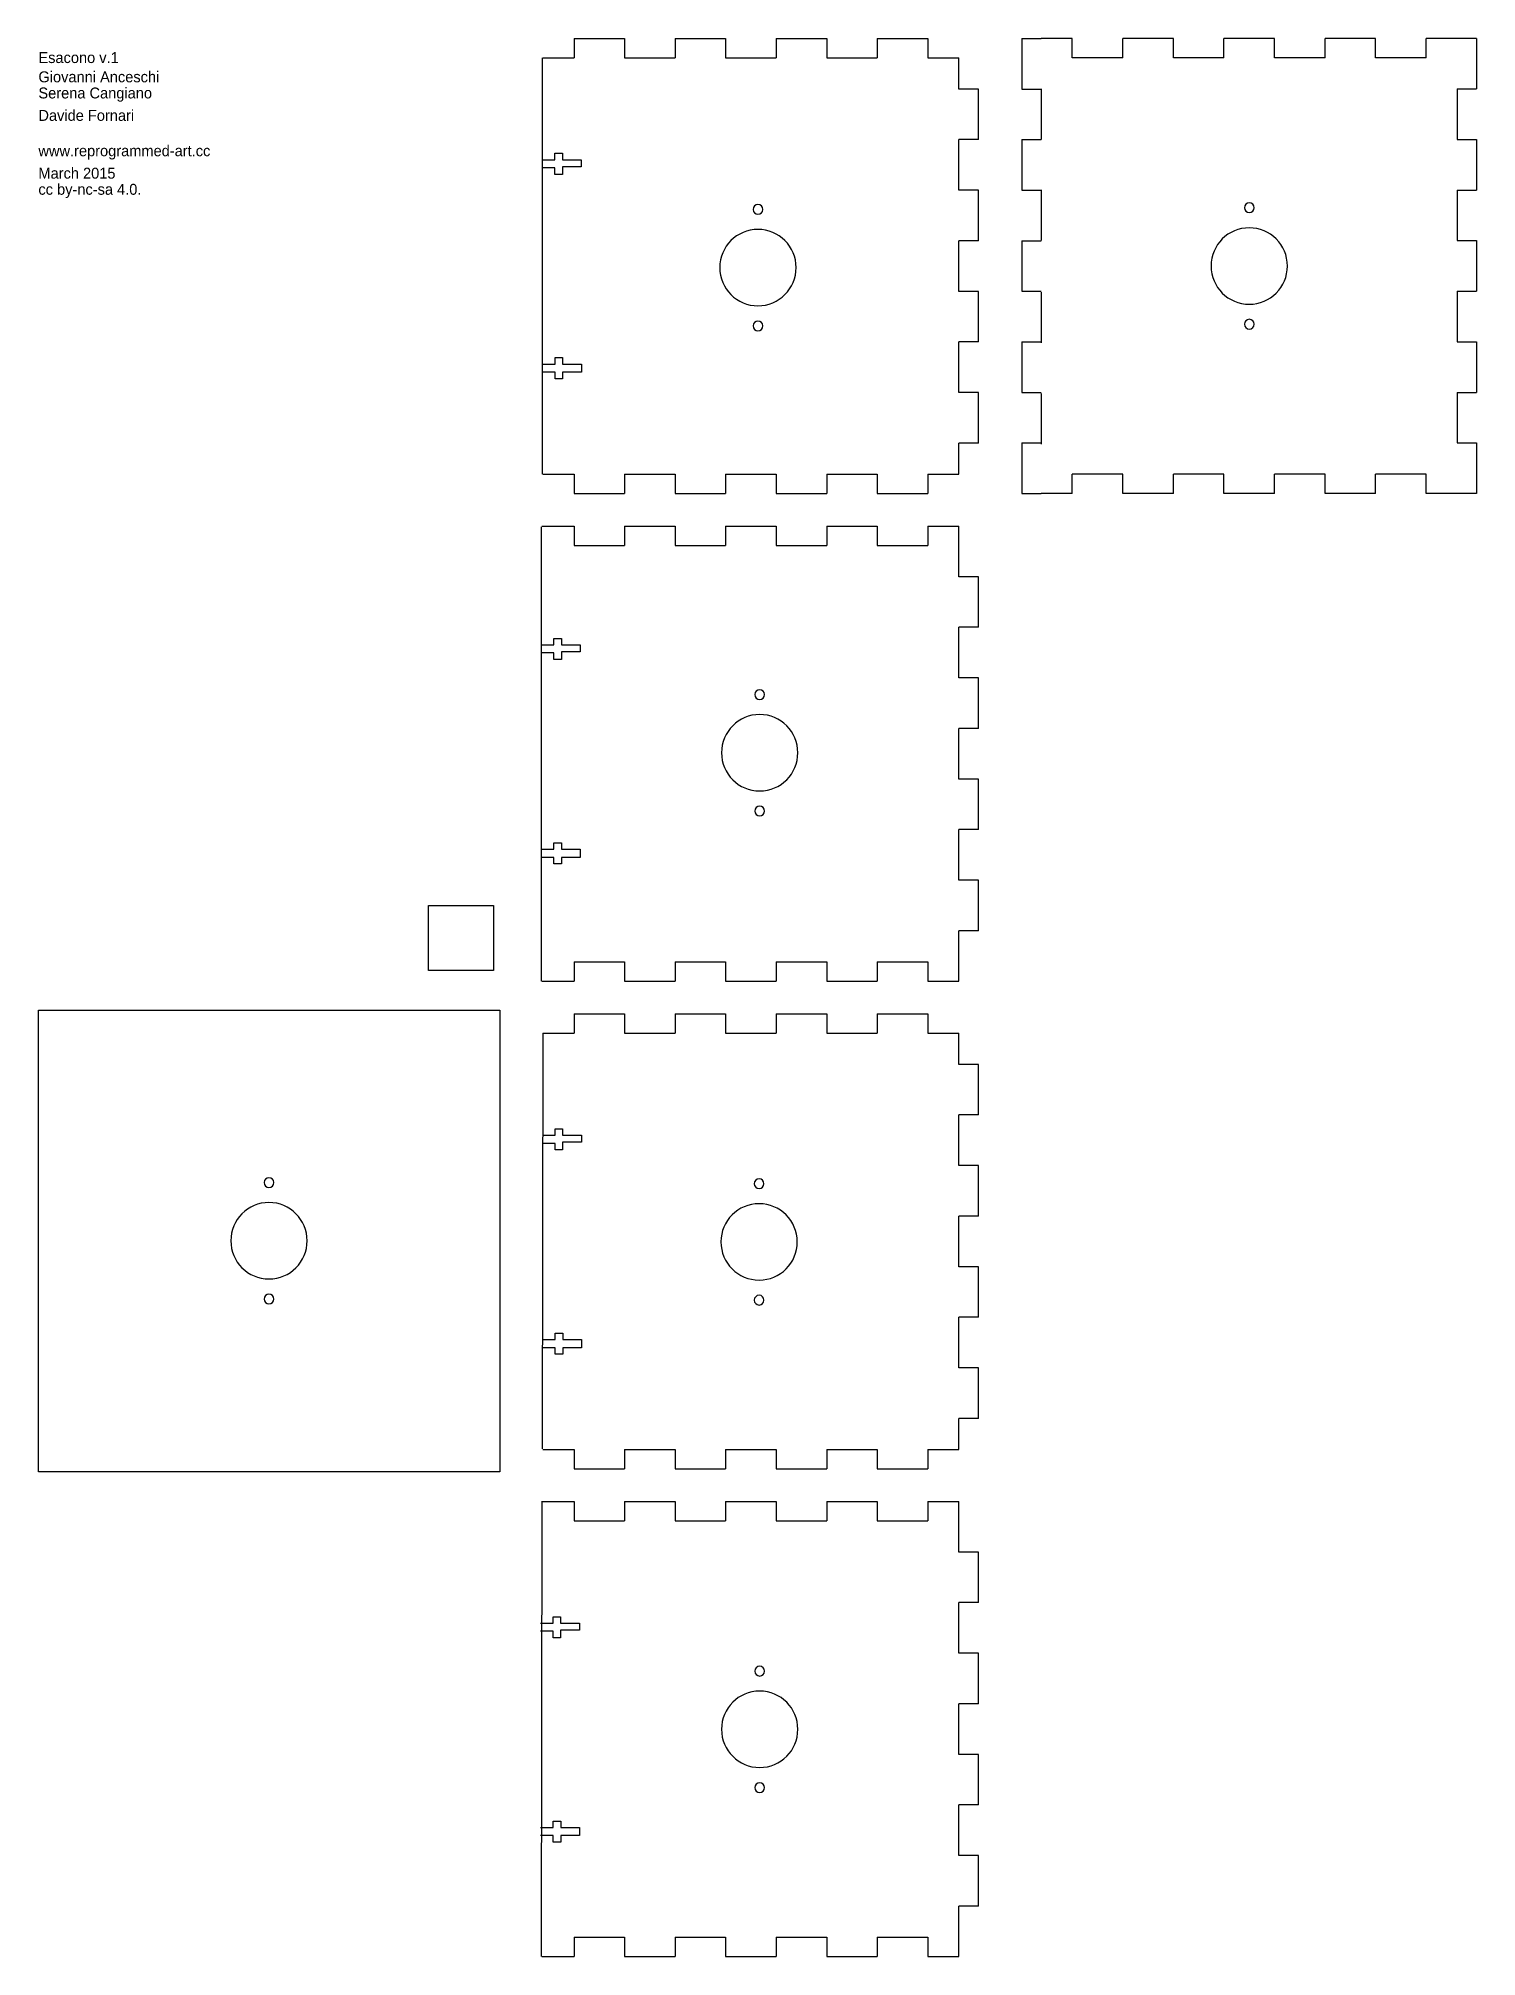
# Model space of a CAD drawing. Extents: x 11 to 453, y 10 to 600.
import ezdxf

# ---------------------------------------------------------------- set-up
doc = ezdxf.new("R2010")
doc.units = 0
doc.header["$MEASUREMENT"] = 0
doc.layers.add('LIVELLO_1', color=7, linetype='CONTINUOUS')

msp = doc.modelspace()

# ---------------------------------------------------------------- linework, layer by layer
at = {"layer": 'LIVELLO_1', "color": 7}
for points in [[(175.56, 600), (175.56, 594)], [(175.56, 600), (191.11, 600)], [(191.11, 600), (191.11, 594)], [(206.67, 600), (206.67, 594)], [(206.67, 600), (222.22, 600)], [(222.22, 600), (222.22, 594)], [(237.78, 600), (237.78, 594)], [(237.78, 600), (253.33, 600)], [(253.33, 600), (253.33, 594)], [(268.89, 600), (268.89, 594)], [(268.89, 600), (284.44, 600)], [(284.44, 600), (284.44, 594)], [(313.31, 600.01), (319.31, 600.01)], [(313.31, 600.01), (313.31, 584.45)], [(328.87, 600.04), (319.31, 600.04)], [(328.87, 594.04), (328.87, 600.04)], [(359.98, 600.04), (344.42, 600.04)], [(344.42, 594.04), (344.42, 600.04)], [(359.98, 594.04), (359.98, 600.04)], [(391.09, 600.04), (375.53, 600.04)], [(375.53, 594.04), (375.53, 600.04)], [(391.09, 594.04), (391.09, 600.04)], [(422.2, 600.04), (406.65, 600.04)], [(406.65, 594.04), (406.65, 600.04)], [(422.2, 594.04), (422.2, 600.04)], [(453.31, 600.04), (437.76, 600.04)], [(437.76, 594.04), (437.76, 600.04)], [(453.31, 600.04), (453.31, 584.48)], [(165.81, 594.08), (165.81, 466)], [(166, 594), (175.56, 594)], [(191.11, 594), (206.67, 594)], [(222.22, 594), (237.78, 594)], [(253.33, 594), (268.89, 594)], [(284.44, 594), (294, 594)], [(294, 584.44), (294, 594)], [(344.42, 594.04), (328.87, 594.04)], [(375.53, 594.04), (359.98, 594.04)], [(406.65, 594.04), (391.09, 594.04)], [(437.76, 594.04), (422.2, 594.04)], [(300, 584.44), (294, 584.44)], [(300, 568.89), (300, 584.44)], [(313.31, 584.45), (319.31, 584.45)], [(319.31, 584.52), (319.31, 568.96)], [(447.31, 584.48), (453.31, 584.48)], [(447.31, 584.48), (447.31, 568.93)], [(294, 553.33), (294, 568.89)], [(300, 568.89), (294, 568.89)], [(313.31, 568.89), (319.31, 568.89)], [(313.31, 568.89), (313.31, 553.34)], [(447.31, 568.93), (453.31, 568.93)], [(453.31, 568.93), (453.31, 553.37)], [(300, 553.33), (294, 553.33)], [(300, 537.78), (300, 553.33)], [(313.31, 553.34), (319.31, 553.34)], [(319.31, 553.41), (319.31, 537.85)], [(447.31, 553.37), (453.31, 553.37)], [(447.31, 553.37), (447.31, 537.82)], [(294, 522.22), (294, 537.78)], [(300, 537.78), (294, 537.78)], [(313.31, 537.78), (319.31, 537.78)], [(313.31, 537.78), (313.31, 522.23)], [(447.31, 537.82), (453.31, 537.82)], [(453.31, 537.82), (453.31, 522.26)], [(300, 522.22), (294, 522.22)], [(300, 506.67), (300, 522.22)], [(313.31, 522.23), (319.31, 522.23)], [(319.31, 521.94), (319.31, 506.39)], [(447.31, 522.26), (453.31, 522.26)], [(447.31, 522.26), (447.31, 506.71)], [(294, 491.11), (294, 506.67)], [(300, 506.67), (294, 506.67)], [(313.31, 506.67), (319.31, 506.67)], [(313.31, 506.67), (313.31, 491.12)], [(447.31, 506.71), (453.31, 506.71)], [(453.31, 506.71), (453.31, 491.15)], [(300, 491.11), (294, 491.11)], [(300, 475.56), (300, 491.11)], [(313.31, 491.12), (319.31, 491.12)], [(319.31, 490.83), (319.31, 475.27)], [(447.31, 491.15), (453.31, 491.15)], [(447.31, 491.15), (447.31, 475.59)], [(294, 466), (294, 475.56)], [(300, 475.56), (294, 475.56)], [(313.31, 475.63), (319.31, 475.63)], [(313.31, 475.63), (313.31, 460.07)], [(447.31, 475.59), (453.31, 475.59)], [(453.31, 475.59), (453.31, 460.04)], [(166, 466), (175.56, 466)], [(175.56, 466), (175.56, 460)], [(191.11, 466), (191.11, 460)], [(191.11, 466), (206.67, 466)], [(206.67, 466), (206.67, 460)], [(222.22, 466), (222.22, 460)], [(222.22, 466), (237.78, 466)], [(237.78, 466), (237.78, 460)], [(253.33, 466), (253.33, 460)], [(253.33, 466), (268.89, 466)], [(268.89, 466), (268.89, 460)], [(284.44, 466), (284.44, 460)], [(284.44, 466), (294, 466)], [(344.42, 466.04), (328.87, 466.04)], [(328.87, 460.04), (328.87, 466.04)], [(344.42, 460.04), (344.42, 466.04)], [(375.53, 466.04), (359.98, 466.04)], [(359.98, 460.04), (359.98, 466.04)], [(375.53, 460.04), (375.53, 466.04)], [(406.65, 466.04), (391.09, 466.04)], [(391.09, 460.04), (391.09, 466.04)], [(406.65, 460.04), (406.65, 466.04)], [(437.76, 466.04), (422.2, 466.04)], [(422.2, 460.04), (422.2, 466.04)], [(437.76, 460.04), (437.76, 466.04)], [(175.56, 460), (191.11, 460)], [(206.67, 460), (222.22, 460)], [(237.78, 460), (253.33, 460)], [(268.89, 460), (284.44, 460)], [(313.31, 460.07), (319.31, 460.07)], [(328.87, 460.04), (319.31, 460.04)], [(359.98, 460.04), (344.42, 460.04)], [(391.09, 460.04), (375.53, 460.04)], [(422.2, 460.04), (406.65, 460.04)], [(453.31, 460.04), (437.76, 460.04)], [(165.46, 449.8), (165.46, 310)], [(165.64, 450), (175.56, 450)], [(175.56, 450), (175.56, 444)], [(191.11, 450), (191.11, 444)], [(191.11, 450), (206.67, 450)], [(206.67, 450), (206.67, 444)], [(222.22, 450), (222.22, 444)], [(222.22, 450), (237.78, 450)], [(237.78, 450), (237.78, 444)], [(253.33, 450), (253.33, 444)], [(253.33, 450), (268.89, 450)], [(268.89, 450), (268.89, 444)], [(284.44, 450), (284.44, 444)], [(284.44, 450), (294, 450)], [(294, 434.44), (294, 450)], [(175.56, 444), (191.11, 444)], [(206.67, 444), (222.22, 444)], [(237.78, 444), (253.33, 444)], [(268.89, 444), (284.44, 444)], [(300, 434.44), (294, 434.44)], [(300, 418.89), (300, 434.44)], [(294, 403.33), (294, 418.89)], [(300, 418.89), (294, 418.89)], [(300, 403.33), (294, 403.33)], [(300, 387.78), (300, 403.33)], [(294, 372.22), (294, 387.78)], [(300, 387.78), (294, 387.78)], [(300, 372.22), (294, 372.22)], [(300, 356.67), (300, 372.22)], [(294, 341.11), (294, 356.67)], [(300, 356.67), (294, 356.67)], [(300, 341.11), (294, 341.11)], [(300, 325.56), (300, 341.11)], [(150.79, 313.33), (130.79, 313.33), (130.79, 333.33), (150.79, 333.33), (150.79, 313.33)], [(294, 310), (294, 325.56)], [(300, 325.56), (294, 325.56)], [(175.56, 316), (175.56, 310)], [(175.56, 316), (191.11, 316)], [(191.11, 316), (191.11, 310)], [(206.67, 316), (206.67, 310)], [(206.67, 316), (222.22, 316)], [(222.22, 316), (222.22, 310)], [(237.78, 316), (237.78, 310)], [(237.78, 316), (253.33, 316)], [(253.33, 316), (253.33, 310)], [(268.89, 316), (268.89, 310)], [(268.89, 316), (284.44, 316)], [(284.44, 316), (284.44, 310)], [(165.64, 310), (175.56, 310)], [(191.11, 310), (206.67, 310)], [(222.22, 310), (237.78, 310)], [(253.33, 310), (268.89, 310)], [(284.44, 310), (294, 310)], [(152.73, 159.08), (10.73, 159.08), (10.73, 301.08), (152.73, 301.08), (152.73, 159.08)], [(175.56, 300), (175.56, 294)], [(175.56, 300), (191.11, 300)], [(191.11, 300), (191.11, 294)], [(206.67, 300), (206.67, 294)], [(206.67, 300), (222.22, 300)], [(222.22, 300), (222.22, 294)], [(237.78, 300), (237.78, 294)], [(237.78, 300), (253.33, 300)], [(253.33, 300), (253.33, 294)], [(268.89, 300), (268.89, 294)], [(268.89, 300), (284.44, 300)], [(284.44, 300), (284.44, 294)], [(166, 294), (165.81, 166.16)], [(166, 294), (175.56, 294)], [(191.11, 294), (206.67, 294)], [(222.22, 294), (237.78, 294)], [(253.33, 294), (268.89, 294)], [(284.44, 294), (294, 294)], [(294, 284.44), (294, 294)], [(300, 284.44), (294, 284.44)], [(300, 268.89), (300, 284.44)], [(294, 253.33), (294, 268.89)], [(300, 268.89), (294, 268.89)], [(300, 253.33), (294, 253.33)], [(300, 237.78), (300, 253.33)], [(294, 222.22), (294, 237.78)], [(300, 237.78), (294, 237.78)], [(300, 222.22), (294, 222.22)], [(300, 206.67), (300, 222.22)], [(294, 191.11), (294, 206.67)], [(300, 206.67), (294, 206.67)], [(300, 191.11), (294, 191.11)], [(300, 175.56), (300, 191.11)], [(294, 166), (294, 175.56)], [(300, 175.56), (294, 175.56)], [(166, 166), (175.56, 166)], [(175.56, 166), (175.56, 160)], [(191.11, 166), (191.11, 160)], [(191.11, 166), (206.67, 166)], [(206.67, 166), (206.67, 160)], [(222.22, 166), (222.22, 160)], [(222.22, 166), (237.78, 166)], [(237.78, 166), (237.78, 160)], [(253.33, 166), (253.33, 160)], [(253.33, 166), (268.89, 166)], [(268.89, 166), (268.89, 160)], [(284.44, 166), (284.44, 160)], [(284.44, 166), (294, 166)], [(175.56, 160), (191.11, 160)], [(206.67, 160), (222.22, 160)], [(237.78, 160), (253.33, 160)], [(268.89, 160), (284.44, 160)], [(165.65, 150.07), (165.46, 10)], [(165.64, 150), (175.56, 150)], [(175.56, 150), (175.56, 144)], [(191.11, 150), (191.11, 144)], [(191.11, 150), (206.67, 150)], [(206.67, 150), (206.67, 144)], [(222.22, 150), (222.22, 144)], [(222.22, 150), (237.78, 150)], [(237.78, 150), (237.78, 144)], [(253.33, 150), (253.33, 144)], [(253.33, 150), (268.89, 150)], [(268.89, 150), (268.89, 144)], [(284.44, 150), (284.44, 144)], [(284.44, 150), (294, 150)], [(294, 134.44), (294, 150)], [(175.56, 144), (191.11, 144)], [(206.67, 144), (222.22, 144)], [(237.78, 144), (253.33, 144)], [(268.89, 144), (284.44, 144)], [(300, 134.44), (294, 134.44)], [(300, 118.89), (300, 134.44)], [(294, 103.33), (294, 118.89)], [(300, 118.89), (294, 118.89)], [(300, 103.33), (294, 103.33)], [(300, 87.78), (300, 103.33)], [(294, 72.22), (294, 87.78)], [(300, 87.78), (294, 87.78)], [(300, 72.22), (294, 72.22)], [(300, 56.67), (300, 72.22)], [(294, 41.11), (294, 56.67)], [(300, 56.67), (294, 56.67)], [(300, 41.11), (294, 41.11)], [(300, 25.56), (300, 41.11)], [(294, 10), (294, 25.56)], [(300, 25.56), (294, 25.56)], [(175.56, 16), (175.56, 10)], [(175.56, 16), (191.11, 16)], [(191.11, 16), (191.11, 10)], [(206.67, 16), (206.67, 10)], [(206.67, 16), (222.22, 16)], [(222.22, 16), (222.22, 10)], [(237.78, 16), (237.78, 10)], [(237.78, 16), (253.33, 16)], [(253.33, 16), (253.33, 10)], [(268.89, 16), (268.89, 10)], [(268.89, 16), (284.44, 16)], [(284.44, 16), (284.44, 10)], [(165.64, 10), (175.56, 10)], [(191.11, 10), (206.67, 10)], [(222.22, 10), (237.78, 10)], [(253.33, 10), (268.89, 10)], [(284.44, 10), (294, 10)]]:
    msp.add_lwpolyline(points, dxfattribs=at)
at = {"layer": 'LIVELLO_1', "color": 250}
for points in [[(165.8, 562.71), (169.69, 562.71), (169.69, 564.71), (172.02, 564.71), (172.02, 562.71), (177.8, 562.71), (177.8, 560.56), (172.02, 560.56), (172.02, 558.21), (169.69, 558.21), (169.69, 560.21), (165.8, 560.21)], [(165.82, 499.85), (169.71, 499.85), (169.71, 501.85), (172.04, 501.85), (172.04, 499.85), (177.82, 499.85), (177.82, 497.35), (172.04, 497.35), (172.04, 495.35), (169.71, 495.35), (169.71, 497.35), (165.82, 497.35)], [(165.44, 413.49), (169.33, 413.49), (169.33, 415.49), (171.67, 415.49), (171.67, 413.49), (177.44, 413.49), (177.44, 411.34), (171.67, 411.34), (171.67, 408.99), (169.33, 408.99), (169.33, 410.99), (165.44, 410.99)], [(165.47, 350.63), (169.35, 350.63), (169.35, 352.63), (171.69, 352.63), (171.69, 350.63), (177.47, 350.63), (177.47, 348.13), (171.69, 348.13), (171.69, 346.13), (169.35, 346.13), (169.35, 348.13), (165.47, 348.13)], [(165.83, 262.64), (169.72, 262.64), (169.72, 264.64), (172.06, 264.64), (172.06, 262.64), (177.83, 262.64), (177.83, 260.5), (172.06, 260.5), (172.06, 258.14), (169.72, 258.14), (169.72, 260.14), (165.83, 260.14)], [(165.85, 199.79), (169.74, 199.79), (169.74, 201.79), (172.08, 201.79), (172.08, 199.79), (177.85, 199.79), (177.85, 197.29), (172.08, 197.29), (172.08, 195.29), (169.74, 195.29), (169.74, 197.29), (165.85, 197.29)], [(165.22, 112.57), (169.11, 112.57), (169.11, 114.57), (171.45, 114.57), (171.45, 112.57), (177.22, 112.57), (177.22, 110.42), (171.45, 110.42), (171.45, 108.07), (169.11, 108.07), (169.11, 110.07), (165.22, 110.07)], [(165.24, 49.71), (169.13, 49.71), (169.13, 51.71), (171.47, 51.71), (171.47, 49.71), (177.24, 49.71), (177.24, 47.21), (171.47, 47.21), (171.47, 45.21), (169.13, 45.21), (169.13, 47.21), (165.24, 47.21)]]:
    msp.add_lwpolyline(points, dxfattribs=at)
for points in [[(232.16, 548.92), (232.99, 548.92), (233.66, 548.24), (233.66, 547.42), (233.66, 546.59), (232.99, 545.92), (232.16, 545.92), (231.33, 545.92), (230.66, 546.59), (230.66, 547.42), (230.66, 548.24), (231.33, 548.92), (232.16, 548.92)], [(383.34, 549.43), (384.17, 549.43), (384.84, 548.76), (384.84, 547.93), (384.84, 547.11), (384.17, 546.43), (383.34, 546.43), (382.51, 546.43), (381.84, 547.11), (381.84, 547.93), (381.84, 548.76), (382.51, 549.43), (383.34, 549.43)], [(232.16, 517.77), (225.67, 517.77), (220.41, 523.03), (220.41, 529.52), (220.41, 536.01), (225.67, 541.27), (232.16, 541.27), (238.65, 541.27), (243.91, 536.01), (243.91, 529.52), (243.91, 523.03), (238.65, 517.77), (232.16, 517.77)], [(383.34, 541.77), (389.83, 541.77), (395.09, 536.51), (395.09, 530.02), (395.09, 523.53), (389.83, 518.27), (383.34, 518.27), (376.85, 518.27), (371.59, 523.53), (371.59, 530.02), (371.59, 536.51), (376.85, 541.77), (383.34, 541.77)], [(383.34, 510.62), (382.51, 510.62), (381.84, 511.29), (381.84, 512.12), (381.84, 512.95), (382.51, 513.62), (383.34, 513.62), (384.17, 513.62), (384.84, 512.95), (384.84, 512.12), (384.84, 511.29), (384.17, 510.62), (383.34, 510.62)], [(232.16, 510.1), (231.33, 510.1), (230.66, 510.77), (230.66, 511.6), (230.66, 512.43), (231.33, 513.1), (232.16, 513.1), (232.99, 513.1), (233.66, 512.43), (233.66, 511.6), (233.66, 510.77), (232.99, 510.1), (232.16, 510.1)], [(232.69, 399.7), (233.52, 399.7), (234.19, 399.03), (234.19, 398.2), (234.19, 397.37), (233.52, 396.7), (232.69, 396.7), (231.86, 396.7), (231.19, 397.37), (231.19, 398.2), (231.19, 399.03), (231.86, 399.7), (232.69, 399.7)], [(232.69, 368.55), (226.2, 368.55), (220.94, 373.81), (220.94, 380.3), (220.94, 386.79), (226.2, 392.05), (232.69, 392.05), (239.18, 392.05), (244.44, 386.79), (244.44, 380.3), (244.44, 373.81), (239.18, 368.55), (232.69, 368.55)], [(232.69, 360.88), (231.86, 360.88), (231.19, 361.56), (231.19, 362.38), (231.19, 363.21), (231.86, 363.88), (232.69, 363.88), (233.52, 363.88), (234.19, 363.21), (234.19, 362.38), (234.19, 361.56), (233.52, 360.88), (232.69, 360.88)], [(81.7, 249.6), (82.53, 249.6), (83.2, 248.93), (83.2, 248.1), (83.2, 247.27), (82.53, 246.6), (81.7, 246.6), (80.87, 246.6), (80.2, 247.27), (80.2, 248.1), (80.2, 248.93), (80.87, 249.6), (81.7, 249.6)], [(232.52, 249.24), (233.34, 249.24), (234.02, 248.57), (234.02, 247.74), (234.02, 246.92), (233.34, 246.24), (232.52, 246.24), (231.69, 246.24), (231.02, 246.92), (231.02, 247.74), (231.02, 248.57), (231.69, 249.24), (232.52, 249.24)], [(81.7, 218.45), (75.21, 218.45), (69.95, 223.71), (69.95, 230.2), (69.95, 236.69), (75.21, 241.95), (81.7, 241.95), (88.19, 241.95), (93.45, 236.69), (93.45, 230.2), (93.45, 223.71), (88.19, 218.45), (81.7, 218.45)], [(232.52, 218.1), (226.03, 218.1), (220.77, 223.36), (220.77, 229.85), (220.77, 236.34), (226.03, 241.6), (232.52, 241.6), (239, 241.6), (244.26, 236.34), (244.26, 229.85), (244.26, 223.36), (239, 218.1), (232.52, 218.1)], [(81.7, 210.78), (80.87, 210.78), (80.2, 211.45), (80.2, 212.28), (80.2, 213.11), (80.87, 213.78), (81.7, 213.78), (82.53, 213.78), (83.2, 213.11), (83.2, 212.28), (83.2, 211.45), (82.53, 210.78), (81.7, 210.78)], [(232.52, 210.43), (231.69, 210.43), (231.02, 211.1), (231.02, 211.93), (231.02, 212.76), (231.69, 213.43), (232.52, 213.43), (233.34, 213.43), (234.02, 212.76), (234.02, 211.93), (234.02, 211.1), (233.34, 210.43), (232.52, 210.43)], [(232.69, 99.32), (233.52, 99.32), (234.19, 98.65), (234.19, 97.82), (234.19, 96.99), (233.52, 96.32), (232.69, 96.32), (231.86, 96.32), (231.19, 96.99), (231.19, 97.82), (231.19, 98.65), (231.86, 99.32), (232.69, 99.32)], [(232.69, 68.17), (226.2, 68.17), (220.94, 73.43), (220.94, 79.92), (220.94, 86.41), (226.2, 91.67), (232.69, 91.67), (239.18, 91.67), (244.44, 86.41), (244.44, 79.92), (244.44, 73.43), (239.18, 68.17), (232.69, 68.17)], [(232.69, 60.5), (231.86, 60.5), (231.19, 61.17), (231.19, 62), (231.19, 62.83), (231.86, 63.5), (232.69, 63.5), (233.52, 63.5), (234.19, 62.83), (234.19, 62), (234.19, 61.17), (233.52, 60.5), (232.69, 60.5)]]:
    msp.add_open_spline(points, degree=3, knots=[0, 0, 0, 0, 1, 1, 1, 2, 2, 2, 3, 3, 3, 4, 4, 4, 4], dxfattribs=at)

# ---------------------------------------------------------------- texts
at = {"layer": 'LIVELLO_1', "color": 7, "char_height": 3.3584, "attachment_point": 7}
for s, insert in [('\\fSuisseBPIntl-Antique|b0|i0|c0|p34;\\W1;Giovanni Anceschi', (10.75, 586.48)), ('\\fSuisseBPIntl-Antique|b0|i0|c0|p34;\\W1;Esacono v.1', (10.75, 592.4)), ('\\fSuisseBPIntl-Antique|b0|i0|c0|p34;\\W1;Serena Cangiano', (10.75, 580.55)), ('\\fSuisseBPIntl-Antique|b0|i0|c0|p34;\\W1;Davide Fornari', (10.75, 574.62)), ('\\fSuisseBPIntl-Antique|b0|i0|c0|p34;\\W1;www.reprogrammed-art.cc', (10.75, 562.77)), ('\\fSuisseBPIntl-Antique|b0|i0|c0|p34;\\W1;cc by-nc-sa 4.0.', (10.75, 550.92)), ('\\fSuisseBPIntl-Antique|b0|i0|c0|p34;\\W1;March 2015', (10.75, 556.84))]:
    msp.add_mtext(s, dxfattribs=dict(at, insert=insert))

doc.saveas('drawing.dxf')
